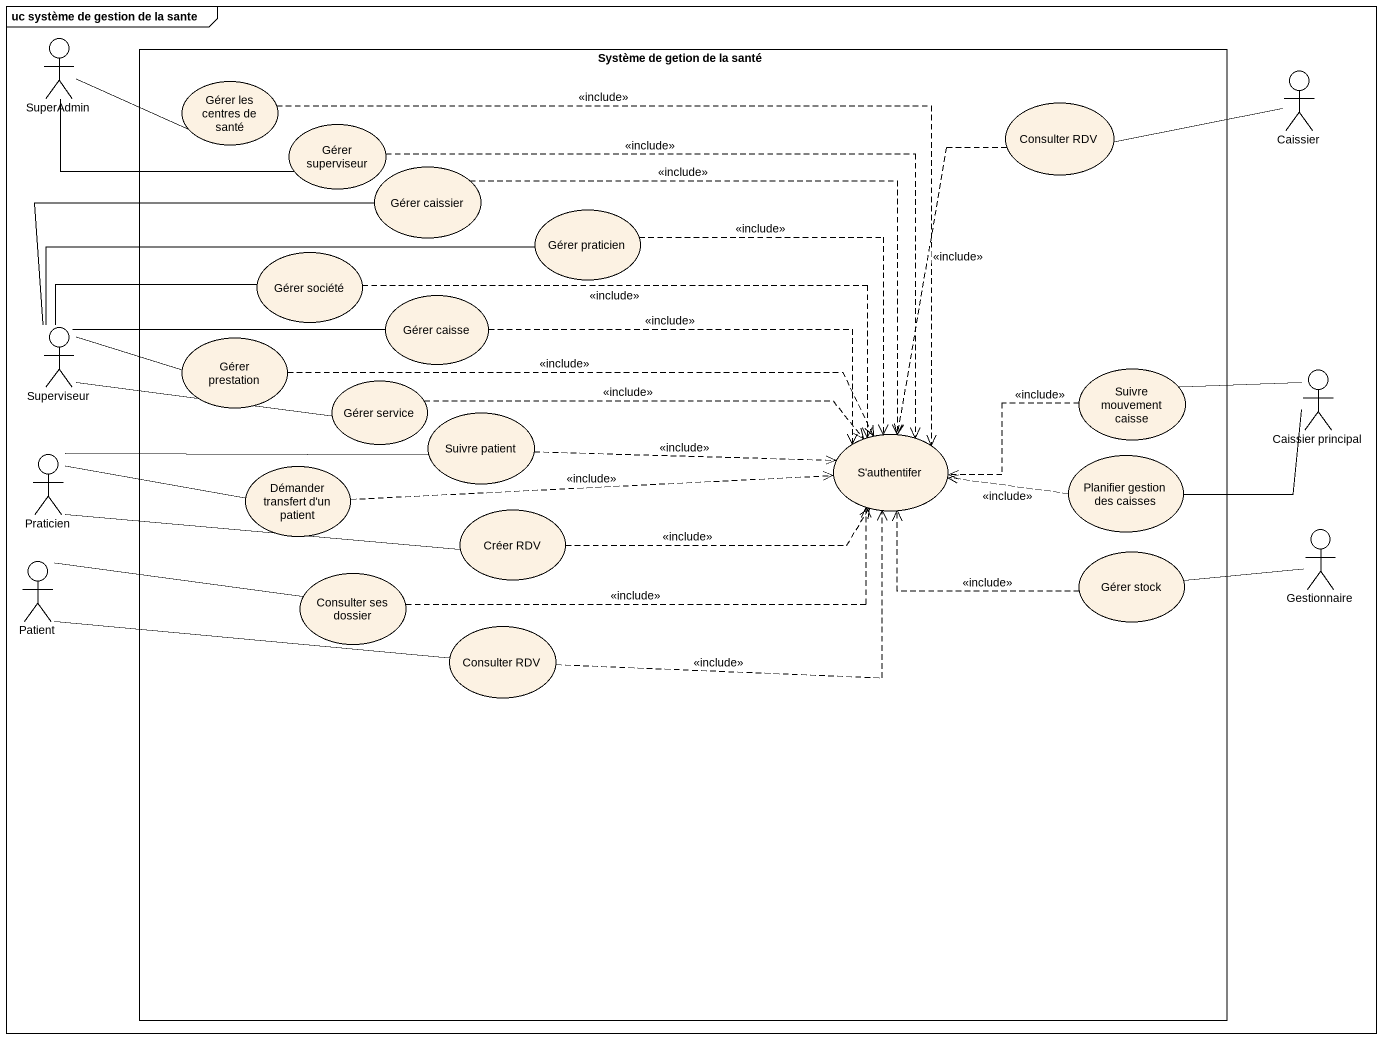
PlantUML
@startuml
mainframe uc système de gestion de la sante
actor SuperAdmin
rectangle "Système de getion de la santé" as Système_de_getion_de_la {
  usecase "Gérer les centres de santé" as Gérer_les_centres_de_santé
  usecase "Gérer superviseur" as Gérer_superviseur
  usecase "Consulter RDV" as Consulter_RDV
  usecase "Gérer caissier" as Gérer_caissier
  usecase "Gérer praticien" as Gérer_praticien
  usecase "Gérer société" as Gérer_société
  usecase "Gérer prestation" as Gérer_prestation
  usecase "Gérer caisse" as Gérer_caisse
  usecase "Gérer service" as Gérer_service
  usecase "Suivre mouvement caisse" as Suivre_mouvement_caisse
  usecase "Suivre patient" as Suivre_patient
  usecase "S'authentifer" as S_authentifer
  usecase "Démander transfert d'un patient" as Démander_transfert_d_un
  usecase "Planifier gestion des caisses" as Planifier_gestion_des
  usecase "Créer RDV" as Créer_RDV
  usecase "Consulter ses dossier" as Consulter_ses_dossier
  usecase "Gérer stock" as Gérer_stock
  usecase "Consulter RDV" as Consulter_RDV_2
}
actor Caissier
actor Superviseur
actor "Caissier principal" as Caissier_principal
actor Praticien
actor Gestionnaire
actor Patient
SuperAdmin -right- Gérer_les_centres_de_santé
SuperAdmin -right- Gérer_superviseur
Gérer_les_centres_de_santé .right.> S_authentifer : <<include>>
Caissier -left- Consulter_RDV
Gérer_superviseur .right.> S_authentifer : <<include>>
Consulter_RDV ..> S_authentifer : <<include>>
Gérer_caissier -left- Superviseur
Gérer_caissier .right.> S_authentifer : <<include>>
Gérer_praticien ..> S_authentifer : <<include>>
Gérer_société .right.> S_authentifer : <<include>>
Superviseur -right- Gérer_praticien
Superviseur -right- Gérer_société
Superviseur -right- Gérer_prestation
Superviseur -right- Gérer_caisse
Superviseur -right- Gérer_service
Gérer_prestation .right.> S_authentifer : <<include>>
Gérer_caisse .right.> S_authentifer : <<include>>
Gérer_service .right.> S_authentifer : <<include>>
Suivre_mouvement_caisse .left.> S_authentifer : <<include>>
Caissier_principal -left- Suivre_mouvement_caisse
Caissier_principal -left- Planifier_gestion_des
Suivre_patient .right.> S_authentifer : <<include>>
Praticien -right- Suivre_patient
Praticien -right- Démander_transfert_d_un
Praticien -right- Créer_RDV
Démander_transfert_d_un .right.> S_authentifer : <<include>>
Planifier_gestion_des .left.> S_authentifer : <<include>>
Créer_RDV .right.> S_authentifer : <<include>>
Gestionnaire -left- Gérer_stock
Patient -right- Consulter_ses_dossier
Patient -right- Consulter_RDV_2
Consulter_ses_dossier .right.> S_authentifer : <<include>>
Gérer_stock .left.> S_authentifer : <<include>>
Consulter_RDV_2 .right.> S_authentifer : <<include>>
@enduml
